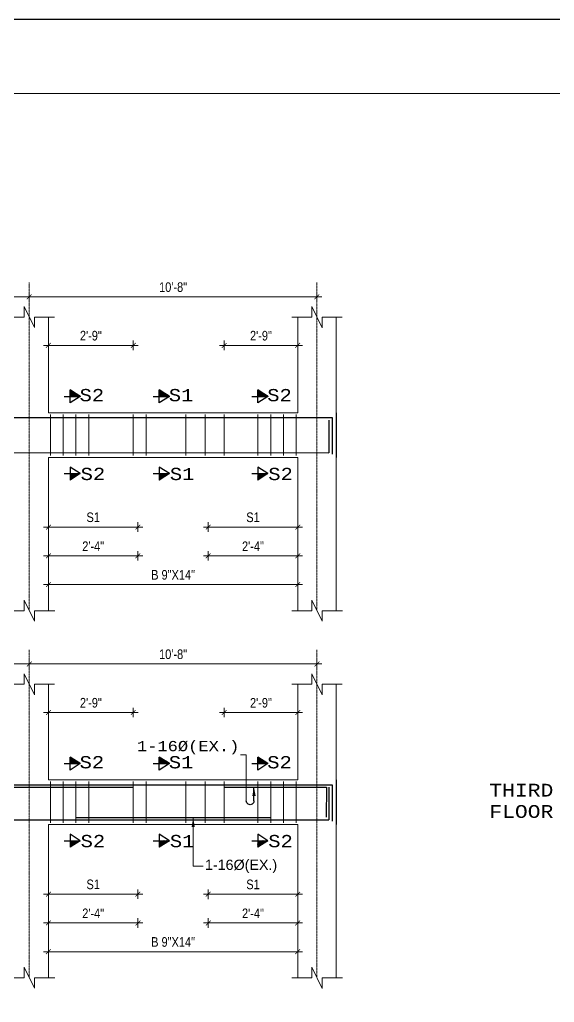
# Model space of a CAD drawing. Header units: inches. Extents: x -2812 to 9774, y -15726 to -746.
# Drawn here: x -1668 to -1334, y -14094 to -13478 of the extents above; entities that cross this region are included whole.
import ezdxf

# ---------------------------------------------------------------- set-up
doc = ezdxf.new("R2010")
doc.units = ezdxf.units.IN
doc.header["$LTSCALE"] = 17
doc.header["$MEASUREMENT"] = 0
for name, pattern in [('ACAD_ISO02W100', [15, 12, -3]), ('ACAD_ISO03W100', [30, 12, -18]), ('CENTER2', [1.125, 0.75, -0.125, 0.125, -0.125])]:
    doc.linetypes.add(name, pattern=pattern)
for name, color, linetype, lineweight in [('09 CONTINUITY', 7, 'Continuous', 9), ('15 CENTER', 113, 'CENTER2', 15), ('15 EXT BAR DIMENSION', 130, 'Continuous', 15), ('15 TEXT', 7, 'Continuous', 15), ('20 BEAM ELEVATION', 140, 'ACAD_ISO03W100', 20), ('20 BEAM SECTION ARROW', 7, 'ACAD_ISO02W100', 20), ('20 STIRRUPS', 137, 'Continuous', 20), ('25 BOT BAR', 12, 'Continuous', 25), ('30 EXTRABAR', 6, 'Continuous', 30), ('30 RENFORCEMENT', 12, 'Continuous', 30), ('ELE1', 3, 'Continuous', 9), ('MARK', 1, 'Continuous', 25), ('Profile ele', 4, 'Continuous', 25), ('RINF', 4, 'Continuous', 25)]:
    doc.layers.add(name, color=color, linetype=linetype, lineweight=lineweight)
doc.layers.add('Dim', color=1, linetype='Continuous')
doc.styles.add('ARIAL', font='arial.ttf')
doc.styles.add('CUNEW', font='cour.ttf')
doc.styles.add('ordinary', font='ARIALN.TTF')
doc.styles.add('TEX8', font='cour.ttf', dxfattribs={"width": 0.75})
doc.dimstyles.new('SUREN 1', dxfattribs={"dimtxt": 0.75, "dimasz": 6, "dimexe": 1.5, "dimexo": 1.5, "dimgap": 1, "dimtad": 1, "dimdec": 1, "dimzin": 3, "dimdsep": 46, "dimlunit": 4, "dimtxsty": 'TEX8', "dimblk": 'ARCHTICK', "dimcen": 0.09375, "dimclrd": 1, "dimclre": 1, "dimclrt": 256, "dimadec": 0, "dimazin": 0, "dimtfac": 0.75, "dimtdec": 1, "dimtmove": 1, "dimatfit": 3, "dimfxl": 1, "dimtolj": 1, "dimtzin": 0, "dimlwd": 9, "dimlwe": 9, "dimarcsym": 0})
doc.dimstyles.new('SUREN 4', dxfattribs={"dimtxt": 4, "dimasz": 3, "dimexe": 3, "dimexo": 0, "dimgap": 3, "dimtad": 1, "dimdec": 0, "dimzin": 3, "dimdsep": 46, "dimlunit": 4, "dimtxsty": 'ordinary', "dimblk": 'ARCHTICK', "dimcen": 8, "dimdle": 3, "dimclrd": 1, "dimclre": 5, "dimclrt": 256, "dimadec": 3, "dimazin": 0, "dimtfac": 1, "dimtdec": 0, "dimtmove": 1, "dimatfit": 3, "dimfxl": 3, "dimfxlon": 1, "dimfrac": 1, "dimtolj": 1, "dimtzin": 0, "dimlwd": 5, "dimlwe": 5, "dimarcsym": 0})

# ---------------------------------------------------------------- blocks, each defined once
blk = doc.blocks.new('_ArchTick')
at = {"color": 0, "linetype": 'ByBlock', "const_width": 0.15}
blk.add_lwpolyline([(-0.5, -0.5), (0.5, 0.5)], dxfattribs=at)
blk = doc.blocks.new('*D1051')
at = {"layer": 'Defpoints', "color": 0, "transparency": 16777216}
for p in [(18344.8, -8987.17), (18400.8, -8987.17), (18400.8, -9030.78)]:
    blk.add_point(p, dxfattribs=at)
at = {"layer": 'Dim', "color": 1, "lineweight": 5, "transparency": 16777216}
blk.add_line((18341.8, -9030.78), (18403.8, -9030.78), dxfattribs=at)
at = {"layer": 'Dim', "color": 5, "lineweight": 5, "transparency": 16777216}
for p, q in [((18344.8, -9027.78), (18344.8, -9033.78)), ((18400.8, -9027.78), (18400.8, -9033.78))]:
    blk.add_line(p, q, dxfattribs=at)
at = {"layer": 'Dim', "color": 1, "lineweight": 5, "transparency": 16777216, "xscale": 3, "yscale": 3, "zscale": 3, "rotation": 180}
blk.add_blockref('_ArchTick', (18344.8, -9030.78), dxfattribs=at)
at = {"layer": 'Dim', "color": 1, "lineweight": 5, "transparency": 16777216, "xscale": 3, "yscale": 3, "zscale": 3}
blk.add_blockref('_ArchTick', (18400.8, -9030.78), dxfattribs=at)
at = {"layer": 'Dim', "transparency": 16777216, "insert": (18372.8, -9024.67), "char_height": 6, "attachment_point": 5, "style": 'ordinary'}
blk.add_mtext('\\A1;S1', dxfattribs=at)
blk = doc.blocks.new('*D1052')
at = {"layer": 'Defpoints', "color": 0, "transparency": 16777216}
for p in [(18344.8, -8987.17), (18400.8, -8987.17), (18344.8, -9048.78)]:
    blk.add_point(p, dxfattribs=at)
at = {"layer": 'Dim', "color": 5, "lineweight": 5, "transparency": 16777216}
for p, q in [((18344.8, -9045.78), (18344.8, -9051.78)), ((18400.8, -9045.78), (18400.8, -9051.78))]:
    blk.add_line(p, q, dxfattribs=at)
at = {"layer": 'Dim', "color": 1, "lineweight": 5, "transparency": 16777216}
blk.add_line((18403.8, -9048.78), (18341.8, -9048.78), dxfattribs=at)
at = {"layer": 'Dim', "color": 1, "lineweight": 5, "transparency": 16777216, "xscale": 3, "yscale": 3, "zscale": 3, "rotation": 180}
blk.add_blockref('_ArchTick', (18344.8, -9048.78), dxfattribs=at)
at = {"layer": 'Dim', "color": 1, "lineweight": 5, "transparency": 16777216, "xscale": 3, "yscale": 3, "zscale": 3}
blk.add_blockref('_ArchTick', (18400.8, -9048.78), dxfattribs=at)
at = {"layer": 'Dim', "transparency": 16777216, "insert": (18372.8, -9042.77), "char_height": 6, "attachment_point": 5, "style": 'ordinary'}
blk.add_mtext('\\A1;2\'-4"', dxfattribs=at)
blk = doc.blocks.new('*D1055')
at = {"layer": 'Defpoints', "color": 0, "transparency": 16777216}
for p in [(18444.8, -8987.19), (18500.8, -8987.19), (18500.8, -9030.8)]:
    blk.add_point(p, dxfattribs=at)
at = {"layer": 'Dim', "color": 1, "lineweight": 5, "transparency": 16777216}
blk.add_line((18441.8, -9030.8), (18503.8, -9030.8), dxfattribs=at)
at = {"layer": 'Dim', "color": 5, "lineweight": 5, "transparency": 16777216}
for p, q in [((18444.8, -9027.8), (18444.8, -9033.8)), ((18500.8, -9027.8), (18500.8, -9033.8))]:
    blk.add_line(p, q, dxfattribs=at)
at = {"layer": 'Dim', "color": 1, "lineweight": 5, "transparency": 16777216, "xscale": 3, "yscale": 3, "zscale": 3, "rotation": 180}
blk.add_blockref('_ArchTick', (18444.8, -9030.8), dxfattribs=at)
at = {"layer": 'Dim', "color": 1, "lineweight": 5, "transparency": 16777216, "xscale": 3, "yscale": 3, "zscale": 3}
blk.add_blockref('_ArchTick', (18500.8, -9030.8), dxfattribs=at)
at = {"layer": 'Dim', "transparency": 16777216, "insert": (18472.8, -9024.69), "char_height": 6, "attachment_point": 5, "style": 'ordinary'}
blk.add_mtext('\\A1;S1', dxfattribs=at)
blk = doc.blocks.new('*D1056')
at = {"layer": 'Defpoints', "color": 0, "transparency": 16777216}
for p in [(18444.8, -8987.19), (18500.8, -8987.19), (18500.8, -9048.8)]:
    blk.add_point(p, dxfattribs=at)
at = {"layer": 'Dim', "color": 5, "lineweight": 5, "transparency": 16777216}
for p, q in [((18444.8, -9045.8), (18444.8, -9051.8)), ((18500.8, -9045.8), (18500.8, -9051.8))]:
    blk.add_line(p, q, dxfattribs=at)
at = {"layer": 'Dim', "color": 1, "lineweight": 5, "transparency": 16777216}
blk.add_line((18441.8, -9048.8), (18503.8, -9048.8), dxfattribs=at)
at = {"layer": 'Dim', "color": 1, "lineweight": 5, "transparency": 16777216, "xscale": 3, "yscale": 3, "zscale": 3, "rotation": 180}
blk.add_blockref('_ArchTick', (18444.8, -9048.8), dxfattribs=at)
at = {"layer": 'Dim', "color": 1, "lineweight": 5, "transparency": 16777216, "xscale": 3, "yscale": 3, "zscale": 3}
blk.add_blockref('_ArchTick', (18500.8, -9048.8), dxfattribs=at)
at = {"layer": 'Dim', "transparency": 16777216, "insert": (18472.8, -9042.79), "char_height": 6, "attachment_point": 5, "style": 'ordinary'}
blk.add_mtext('\\A1;2\'-4"', dxfattribs=at)
blk = doc.blocks.new('*D1058')
at = {"layer": 'Defpoints', "color": 0, "transparency": 16777216}
for p in [(18344.8, -9066.78), (18500.8, -9066.8, 0), (18500.8, -9066.8)]:
    blk.add_point(p, dxfattribs=at)
at = {"layer": 'Dim', "color": 5, "lineweight": 5, "transparency": 16777216}
for p, q in [((18500.8, -9066.8), (18500.8, -9063.8)), ((18344.8, -9066.78), (18344.8, -9069.8))]:
    blk.add_line(p, q, dxfattribs=at)
at = {"layer": 'Dim', "color": 1, "lineweight": 5, "transparency": 16777216}
blk.add_line((18341.8, -9066.8), (18503.8, -9066.8), dxfattribs=at)
at = {"layer": 'Dim', "color": 1, "lineweight": 5, "transparency": 16777216, "xscale": 3, "yscale": 3, "zscale": 3, "rotation": 180}
blk.add_blockref('_ArchTick', (18344.8, -9066.8), dxfattribs=at)
at = {"layer": 'Dim', "color": 1, "lineweight": 5, "transparency": 16777216, "xscale": 3, "yscale": 3, "zscale": 3}
blk.add_blockref('_ArchTick', (18500.8, -9066.8), dxfattribs=at)
at = {"layer": 'Dim', "transparency": 16777216, "insert": (18422.8, -9060.73), "char_height": 6, "attachment_point": 5, "style": 'ordinary'}
blk.add_mtext('\\A1;B 9"X14"', dxfattribs=at)
blk = doc.blocks.new('A$C760A2D39')
at = {"layer": 'MARK', "color": 2}
blk.add_line((0.65, 1.5), (0.65, 6.92), dxfattribs=at)
blk.add_ellipse((2.15, 1.5), major_axis=(-1.06, 1.06), ratio=1, start_param=0.785398, end_param=3.926991, dxfattribs=at)
blk.add_solid([(1.3, 3.47), (0.65, 6.93), (0, 3.47)], dxfattribs=at)
blk = doc.blocks.new('A$C685A745A')
at = {"layer": '20 BEAM ELEVATION', "linetype": 'Continuous', "lineweight": 20, "ltscale": 10}
blk.add_lwpolyline([(3.65, 1.47), (3.65, 19.57), (5.96, 19.57)], dxfattribs=at)
at = {"layer": '20 BEAM SECTION ARROW', "color": 6, "linetype": 'Continuous'}
blk.add_blockref('A$C760A2D39', (0, -0.01), dxfattribs=at)
blk = doc.blocks.new('*D1059')
at = {"layer": 'Defpoints', "color": 0, "transparency": 16777216}
for p in [(18397.91, -8917), (18344.8, -8959.17), (18397.91, -8963.69)]:
    blk.add_point(p, dxfattribs=at)
at = {"layer": 'Dim', "color": 5, "lineweight": 5, "transparency": 16777216}
for p, q in [((18344.8, -8920), (18344.8, -8914)), ((18397.91, -8920), (18397.91, -8914))]:
    blk.add_line(p, q, dxfattribs=at)
at = {"layer": 'Dim', "color": 1, "lineweight": 5, "transparency": 16777216}
blk.add_line((18341.8, -8917), (18400.91, -8917), dxfattribs=at)
at = {"layer": 'Dim', "color": 1, "lineweight": 5, "transparency": 16777216, "xscale": 3, "yscale": 3, "zscale": 3, "rotation": 180}
blk.add_blockref('_ArchTick', (18344.8, -8917), dxfattribs=at)
at = {"layer": 'Dim', "color": 1, "lineweight": 5, "transparency": 16777216, "xscale": 3, "yscale": 3, "zscale": 3}
blk.add_blockref('_ArchTick', (18397.91, -8917), dxfattribs=at)
at = {"layer": 'Dim', "transparency": 16777216, "insert": (18371.36, -8910.94), "char_height": 6, "attachment_point": 5, "style": 'ordinary'}
blk.add_mtext('\\A1;2\'-9"', dxfattribs=at)
blk = doc.blocks.new('*D1060')
at = {"layer": 'Defpoints', "color": 0, "transparency": 16777216}
for p in [(18500.8, -8917.02), (18500.8, -8959.19), (18454.79, -8963.69)]:
    blk.add_point(p, dxfattribs=at)
at = {"layer": 'Dim', "color": 5, "lineweight": 5, "transparency": 16777216}
for p, q in [((18454.79, -8920.02), (18454.79, -8914.02)), ((18500.8, -8920.02), (18500.8, -8914.02))]:
    blk.add_line(p, q, dxfattribs=at)
at = {"layer": 'Dim', "color": 1, "lineweight": 5, "transparency": 16777216}
blk.add_line((18451.79, -8917.02), (18503.8, -8917.02), dxfattribs=at)
at = {"layer": 'Dim', "color": 1, "lineweight": 5, "transparency": 16777216, "xscale": 3, "yscale": 3, "zscale": 3, "rotation": 180}
blk.add_blockref('_ArchTick', (18454.79, -8917.02), dxfattribs=at)
at = {"layer": 'Dim', "color": 1, "lineweight": 5, "transparency": 16777216, "xscale": 3, "yscale": 3, "zscale": 3}
blk.add_blockref('_ArchTick', (18500.8, -8917.02), dxfattribs=at)
at = {"layer": 'Dim', "transparency": 16777216, "insert": (18477.8, -8910.96), "char_height": 6, "attachment_point": 5, "style": 'ordinary'}
blk.add_mtext('\\A1;2\'-9"', dxfattribs=at)
blk = doc.blocks.new('*D1095')
at = {"layer": 'Defpoints', "color": 0, "transparency": 16777216}
for p in [(18344.8, -8757.28), (18400.8, -8757.28), (18400.8, -8800.89)]:
    blk.add_point(p, dxfattribs=at)
at = {"layer": 'Dim', "color": 5, "lineweight": 5, "transparency": 16777216}
for p, q in [((18344.8, -8797.89), (18344.8, -8803.89)), ((18400.8, -8797.89), (18400.8, -8803.89))]:
    blk.add_line(p, q, dxfattribs=at)
at = {"layer": 'Dim', "color": 1, "lineweight": 5, "transparency": 16777216}
blk.add_line((18341.8, -8800.89), (18403.8, -8800.89), dxfattribs=at)
at = {"layer": 'Dim', "color": 1, "lineweight": 5, "transparency": 16777216, "xscale": 3, "yscale": 3, "zscale": 3, "rotation": 180}
blk.add_blockref('_ArchTick', (18344.8, -8800.89), dxfattribs=at)
at = {"layer": 'Dim', "color": 1, "lineweight": 5, "transparency": 16777216, "xscale": 3, "yscale": 3, "zscale": 3}
blk.add_blockref('_ArchTick', (18400.8, -8800.89), dxfattribs=at)
at = {"layer": 'Dim', "transparency": 16777216, "insert": (18372.8, -8794.78), "char_height": 6, "attachment_point": 5, "style": 'ordinary'}
blk.add_mtext('\\A1;S1', dxfattribs=at)
blk = doc.blocks.new('*D1096')
at = {"layer": 'Defpoints', "color": 0, "transparency": 16777216}
for p in [(18344.8, -8757.28), (18400.8, -8757.28), (18344.8, -8818.89)]:
    blk.add_point(p, dxfattribs=at)
at = {"layer": 'Dim', "color": 5, "lineweight": 5, "transparency": 16777216}
for p, q in [((18344.8, -8815.89), (18344.8, -8821.89)), ((18400.8, -8815.89), (18400.8, -8821.89))]:
    blk.add_line(p, q, dxfattribs=at)
at = {"layer": 'Dim', "color": 1, "lineweight": 5, "transparency": 16777216}
blk.add_line((18403.8, -8818.89), (18341.8, -8818.89), dxfattribs=at)
at = {"layer": 'Dim', "color": 1, "lineweight": 5, "transparency": 16777216, "xscale": 3, "yscale": 3, "zscale": 3, "rotation": 180}
blk.add_blockref('_ArchTick', (18344.8, -8818.89), dxfattribs=at)
at = {"layer": 'Dim', "color": 1, "lineweight": 5, "transparency": 16777216, "xscale": 3, "yscale": 3, "zscale": 3}
blk.add_blockref('_ArchTick', (18400.8, -8818.89), dxfattribs=at)
at = {"layer": 'Dim', "transparency": 16777216, "insert": (18372.8, -8812.88), "char_height": 6, "attachment_point": 5, "style": 'ordinary'}
blk.add_mtext('\\A1;2\'-4"', dxfattribs=at)
blk = doc.blocks.new('*D1099')
at = {"layer": 'Defpoints', "color": 0, "transparency": 16777216}
for p in [(18444.8, -8757.3), (18500.8, -8757.3), (18500.8, -8800.91)]:
    blk.add_point(p, dxfattribs=at)
at = {"layer": 'Dim', "color": 5, "lineweight": 5, "transparency": 16777216}
for p, q in [((18444.8, -8797.91), (18444.8, -8803.91)), ((18500.8, -8797.91), (18500.8, -8803.91))]:
    blk.add_line(p, q, dxfattribs=at)
at = {"layer": 'Dim', "color": 1, "lineweight": 5, "transparency": 16777216}
blk.add_line((18441.8, -8800.91), (18503.8, -8800.91), dxfattribs=at)
at = {"layer": 'Dim', "color": 1, "lineweight": 5, "transparency": 16777216, "xscale": 3, "yscale": 3, "zscale": 3, "rotation": 180}
blk.add_blockref('_ArchTick', (18444.8, -8800.91), dxfattribs=at)
at = {"layer": 'Dim', "color": 1, "lineweight": 5, "transparency": 16777216, "xscale": 3, "yscale": 3, "zscale": 3}
blk.add_blockref('_ArchTick', (18500.8, -8800.91), dxfattribs=at)
at = {"layer": 'Dim', "transparency": 16777216, "insert": (18472.8, -8794.8), "char_height": 6, "attachment_point": 5, "style": 'ordinary'}
blk.add_mtext('\\A1;S1', dxfattribs=at)
blk = doc.blocks.new('*D1100')
at = {"layer": 'Defpoints', "color": 0, "transparency": 16777216}
for p in [(18444.8, -8757.3), (18500.8, -8757.3), (18500.8, -8818.91)]:
    blk.add_point(p, dxfattribs=at)
at = {"layer": 'Dim', "color": 5, "lineweight": 5, "transparency": 16777216}
for p, q in [((18444.8, -8815.91), (18444.8, -8821.91)), ((18500.8, -8815.91), (18500.8, -8821.91))]:
    blk.add_line(p, q, dxfattribs=at)
at = {"layer": 'Dim', "color": 1, "lineweight": 5, "transparency": 16777216}
blk.add_line((18441.8, -8818.91), (18503.8, -8818.91), dxfattribs=at)
at = {"layer": 'Dim', "color": 1, "lineweight": 5, "transparency": 16777216, "xscale": 3, "yscale": 3, "zscale": 3, "rotation": 180}
blk.add_blockref('_ArchTick', (18444.8, -8818.91), dxfattribs=at)
at = {"layer": 'Dim', "color": 1, "lineweight": 5, "transparency": 16777216, "xscale": 3, "yscale": 3, "zscale": 3}
blk.add_blockref('_ArchTick', (18500.8, -8818.91), dxfattribs=at)
at = {"layer": 'Dim', "transparency": 16777216, "insert": (18472.8, -8812.9), "char_height": 6, "attachment_point": 5, "style": 'ordinary'}
blk.add_mtext('\\A1;2\'-4"', dxfattribs=at)
blk = doc.blocks.new('*D1102')
at = {"layer": 'Defpoints', "color": 0, "transparency": 16777216}
for p in [(18344.8, -8836.89), (18500.8, -8836.91, 0), (18500.8, -8836.91)]:
    blk.add_point(p, dxfattribs=at)
at = {"layer": 'Dim', "color": 5, "lineweight": 5, "transparency": 16777216}
for p, q in [((18500.8, -8836.91), (18500.8, -8833.91)), ((18344.8, -8836.89), (18344.8, -8839.91))]:
    blk.add_line(p, q, dxfattribs=at)
at = {"layer": 'Dim', "color": 1, "lineweight": 5, "transparency": 16777216}
blk.add_line((18341.8, -8836.91), (18503.8, -8836.91), dxfattribs=at)
at = {"layer": 'Dim', "color": 1, "lineweight": 5, "transparency": 16777216, "xscale": 3, "yscale": 3, "zscale": 3, "rotation": 180}
blk.add_blockref('_ArchTick', (18344.8, -8836.91), dxfattribs=at)
at = {"layer": 'Dim', "color": 1, "lineweight": 5, "transparency": 16777216, "xscale": 3, "yscale": 3, "zscale": 3}
blk.add_blockref('_ArchTick', (18500.8, -8836.91), dxfattribs=at)
at = {"layer": 'Dim', "transparency": 16777216, "insert": (18422.8, -8830.84), "char_height": 6, "attachment_point": 5, "style": 'ordinary'}
blk.add_mtext('\\A1;B 9"X14"', dxfattribs=at)
blk = doc.blocks.new('*D1103')
at = {"layer": 'Defpoints', "color": 0, "transparency": 16777216}
for p in [(18397.91, -8687.11), (18344.8, -8729.28), (18397.91, -8733.8)]:
    blk.add_point(p, dxfattribs=at)
at = {"layer": 'Dim', "color": 1, "lineweight": 5, "transparency": 16777216}
blk.add_line((18341.8, -8687.11), (18400.91, -8687.11), dxfattribs=at)
at = {"layer": 'Dim', "color": 5, "lineweight": 5, "transparency": 16777216}
for p, q in [((18344.8, -8690.11), (18344.8, -8684.11)), ((18397.91, -8690.11), (18397.91, -8684.11))]:
    blk.add_line(p, q, dxfattribs=at)
at = {"layer": 'Dim', "color": 1, "lineweight": 5, "transparency": 16777216, "xscale": 3, "yscale": 3, "zscale": 3, "rotation": 180}
blk.add_blockref('_ArchTick', (18344.8, -8687.11), dxfattribs=at)
at = {"layer": 'Dim', "color": 1, "lineweight": 5, "transparency": 16777216, "xscale": 3, "yscale": 3, "zscale": 3}
blk.add_blockref('_ArchTick', (18397.91, -8687.11), dxfattribs=at)
at = {"layer": 'Dim', "transparency": 16777216, "insert": (18371.36, -8681.05), "char_height": 6, "attachment_point": 5, "style": 'ordinary'}
blk.add_mtext('\\A1;2\'-9"', dxfattribs=at)
blk = doc.blocks.new('*D1104')
at = {"layer": 'Defpoints', "color": 0, "transparency": 16777216}
for p in [(18500.8, -8687.13), (18500.8, -8729.3), (18454.79, -8733.8)]:
    blk.add_point(p, dxfattribs=at)
at = {"layer": 'Dim', "color": 1, "lineweight": 5, "transparency": 16777216}
blk.add_line((18451.79, -8687.13), (18503.8, -8687.13), dxfattribs=at)
at = {"layer": 'Dim', "color": 5, "lineweight": 5, "transparency": 16777216}
for p, q in [((18454.79, -8690.13), (18454.79, -8684.13)), ((18500.8, -8690.13), (18500.8, -8684.13))]:
    blk.add_line(p, q, dxfattribs=at)
at = {"layer": 'Dim', "color": 1, "lineweight": 5, "transparency": 16777216, "xscale": 3, "yscale": 3, "zscale": 3, "rotation": 180}
blk.add_blockref('_ArchTick', (18454.79, -8687.13), dxfattribs=at)
at = {"layer": 'Dim', "color": 1, "lineweight": 5, "transparency": 16777216, "xscale": 3, "yscale": 3, "zscale": 3}
blk.add_blockref('_ArchTick', (18500.8, -8687.13), dxfattribs=at)
at = {"layer": 'Dim', "transparency": 16777216, "insert": (18477.8, -8681.07), "char_height": 6, "attachment_point": 5, "style": 'ordinary'}
blk.add_mtext('\\A1;2\'-9"', dxfattribs=at)
blk = doc.blocks.new('*D1438')
at = {"layer": 'Defpoints', "color": 0, "transparency": 16777216}
for p in [(18114.8, -8877.69), (18332.8, -8877.69), (18114.8, -8886.59)]:
    blk.add_point(p, dxfattribs=at)
at = {"layer": 'Dim', "color": 5, "lineweight": 5, "transparency": 16777216}
for p, q in [((18114.8, -8883.59), (18114.8, -8889.59)), ((18332.8, -8883.59), (18332.8, -8889.59))]:
    blk.add_line(p, q, dxfattribs=at)
at = {"layer": 'Dim', "color": 1, "lineweight": 5, "transparency": 16777216}
blk.add_line((18335.8, -8886.59), (18111.8, -8886.59), dxfattribs=at)
at = {"layer": 'Dim', "color": 1, "lineweight": 5, "transparency": 16777216, "xscale": 3, "yscale": 3, "zscale": 3, "rotation": 180}
blk.add_blockref('_ArchTick', (18114.8, -8886.59), dxfattribs=at)
at = {"layer": 'Dim', "color": 1, "lineweight": 5, "transparency": 16777216, "xscale": 3, "yscale": 3, "zscale": 3}
blk.add_blockref('_ArchTick', (18332.8, -8886.59), dxfattribs=at)
at = {"layer": 'Dim', "transparency": 16777216, "insert": (18223.8, -8880.53), "char_height": 6, "attachment_point": 5, "style": 'ordinary'}
blk.add_mtext('\\A1;14\'-0"', dxfattribs=at)
blk = doc.blocks.new('*D1439')
at = {"layer": 'Defpoints', "color": 0, "transparency": 16777216}
for p in [(18332.8, -8877.69), (18512.8, -8877.71, 0), (18332.8, -8886.61)]:
    blk.add_point(p, dxfattribs=at)
at = {"layer": 'Dim', "color": 5, "lineweight": 5, "transparency": 16777216}
for p, q in [((18332.8, -8883.61), (18332.8, -8889.61)), ((18512.8, -8883.61), (18512.8, -8889.61))]:
    blk.add_line(p, q, dxfattribs=at)
at = {"layer": 'Dim', "color": 1, "lineweight": 5, "transparency": 16777216}
blk.add_line((18515.8, -8886.61), (18329.8, -8886.61), dxfattribs=at)
at = {"layer": 'Dim', "color": 1, "lineweight": 5, "transparency": 16777216, "xscale": 3, "yscale": 3, "zscale": 3, "rotation": 180}
blk.add_blockref('_ArchTick', (18332.8, -8886.61), dxfattribs=at)
at = {"layer": 'Dim', "color": 1, "lineweight": 5, "transparency": 16777216, "xscale": 3, "yscale": 3, "zscale": 3}
blk.add_blockref('_ArchTick', (18512.8, -8886.61), dxfattribs=at)
at = {"layer": 'Dim', "transparency": 16777216, "insert": (18422.8, -8880.55), "char_height": 6, "attachment_point": 5, "style": 'ordinary'}
blk.add_mtext('\\A1;10\'-8"', dxfattribs=at)
blk = doc.blocks.new('*D1443')
at = {"layer": 'Defpoints', "color": 0, "transparency": 16777216}
for p in [(18114.8, -8647.8), (18332.8, -8647.8), (18114.8, -8656.7)]:
    blk.add_point(p, dxfattribs=at)
at = {"layer": 'Dim', "color": 1, "lineweight": 5, "transparency": 16777216}
blk.add_line((18335.8, -8656.7), (18111.8, -8656.7), dxfattribs=at)
at = {"layer": 'Dim', "color": 5, "lineweight": 5, "transparency": 16777216}
for p, q in [((18114.8, -8653.7), (18114.8, -8659.7)), ((18332.8, -8653.7), (18332.8, -8659.7))]:
    blk.add_line(p, q, dxfattribs=at)
at = {"layer": 'Dim', "color": 1, "lineweight": 5, "transparency": 16777216, "xscale": 3, "yscale": 3, "zscale": 3, "rotation": 180}
blk.add_blockref('_ArchTick', (18114.8, -8656.7), dxfattribs=at)
at = {"layer": 'Dim', "color": 1, "lineweight": 5, "transparency": 16777216, "xscale": 3, "yscale": 3, "zscale": 3}
blk.add_blockref('_ArchTick', (18332.8, -8656.7), dxfattribs=at)
at = {"layer": 'Dim', "transparency": 16777216, "insert": (18223.8, -8650.64), "char_height": 6, "attachment_point": 5, "style": 'ordinary'}
blk.add_mtext('\\A1;14\'-0"', dxfattribs=at)
blk = doc.blocks.new('*D1444')
at = {"layer": 'Defpoints', "color": 0, "transparency": 16777216}
for p in [(18332.8, -8647.8), (18512.8, -8647.82, 0), (18332.8, -8656.72)]:
    blk.add_point(p, dxfattribs=at)
at = {"layer": 'Dim', "color": 1, "lineweight": 5, "transparency": 16777216}
blk.add_line((18515.8, -8656.72), (18329.8, -8656.72), dxfattribs=at)
at = {"layer": 'Dim', "color": 5, "lineweight": 5, "transparency": 16777216}
for p, q in [((18332.8, -8653.72), (18332.8, -8659.72)), ((18512.8, -8653.72), (18512.8, -8659.72))]:
    blk.add_line(p, q, dxfattribs=at)
at = {"layer": 'Dim', "color": 1, "lineweight": 5, "transparency": 16777216, "xscale": 3, "yscale": 3, "zscale": 3, "rotation": 180}
blk.add_blockref('_ArchTick', (18332.8, -8656.72), dxfattribs=at)
at = {"layer": 'Dim', "color": 1, "lineweight": 5, "transparency": 16777216, "xscale": 3, "yscale": 3, "zscale": 3}
blk.add_blockref('_ArchTick', (18512.8, -8656.72), dxfattribs=at)
at = {"layer": 'Dim', "transparency": 16777216, "insert": (18422.8, -8650.66), "char_height": 6, "attachment_point": 5, "style": 'ordinary'}
blk.add_mtext('\\A1;10\'-8"', dxfattribs=at)
blk = doc.blocks.new('BS7')
at = {"layer": 'RINF'}
h = blk.add_hatch(dxfattribs=at)
h.set_pattern_fill('ANSI31', color=1, scale=0.029257, style=0)
h.set_pattern_definition([(135.000000013, (-51571.1143414, -24107.707302), (0.00271529004177, 0.00271529004057), [])])
h.paths.add_polyline_path([(18358.3, -8714.98), (18364.7, -8719.07), (18358.3, -8719.07)])
h = blk.add_hatch(dxfattribs=at)
h.set_pattern_fill('ANSI31', color=1, scale=0.029257, style=0)
h.set_pattern_definition([(135.000000013, (-51913.27408, -24107.71716), (0.00271529004177, 0.00271529004057), [])])
h.paths.add_polyline_path([(18414.14, -8714.99), (18420.55, -8719.08), (18414.14, -8719.08)])
h = blk.add_hatch(dxfattribs=at)
h.set_pattern_fill('ANSI31', color=1, scale=0.029257, style=0)
h.set_pattern_definition([(135.000000013, (-51453.6821392, -24107.727018), (0.00271529004177, 0.00271529004057), [])])
h.paths.add_polyline_path([(18475.73, -8715), (18482.14, -8719.09), (18475.73, -8719.09)])
h = blk.add_hatch(dxfattribs=at)
h.set_pattern_fill('ANSI31', color=1, scale=1.6, style=0)
h.set_pattern_definition([(135.000000013, (-3776644.72474, -825900.5278), (0.148492424155, 0.148492424089), [])])
h.paths.add_polyline_path([(18358.3, -8771.47), (18364.7, -8767.38), (18358.3, -8767.38)])
h = blk.add_hatch(dxfattribs=at)
h.set_pattern_fill('ANSI31', color=1, scale=1.6, style=0)
h.set_pattern_definition([(135.000000013, (-3776986.88448, -825900.53767), (0.148492424155, 0.148492424089), [])])
h.paths.add_polyline_path([(18414.14, -8771.48), (18420.55, -8767.39), (18414.14, -8767.39)])
h = blk.add_hatch(dxfattribs=at)
h.set_pattern_fill('ANSI31', color=1, scale=1.6, style=0)
h.set_pattern_definition([(135.000000013, (-3776527.29253, -825900.54753), (0.148492424155, 0.148492424089), [])])
h.paths.add_polyline_path([(18475.73, -8771.49), (18482.14, -8767.4), (18475.73, -8767.4)])
h = blk.add_hatch(dxfattribs=at)
h.set_pattern_fill('ANSI31', color=1, scale=0.029257, style=0)
h.set_pattern_definition([(135.000000013, (-51571.1143414, -24337.5969254), (0.00271529004177, 0.00271529004057), [])])
h.paths.add_polyline_path([(18358.3, -8944.87), (18364.7, -8948.96), (18358.3, -8948.96)])
h = blk.add_hatch(dxfattribs=at)
h.set_pattern_fill('ANSI31', color=1, scale=0.029257, style=0)
h.set_pattern_definition([(135.000000013, (-51913.27408, -24337.6067835), (0.00271529004177, 0.00271529004057), [])])
h.paths.add_polyline_path([(18414.14, -8944.88), (18420.55, -8948.97), (18414.14, -8948.97)])
h = blk.add_hatch(dxfattribs=at)
h.set_pattern_fill('ANSI31', color=1, scale=0.029257, style=0)
h.set_pattern_definition([(135.000000013, (-51453.6821392, -24337.6166415), (0.00271529004177, 0.00271529004057), [])])
h.paths.add_polyline_path([(18475.73, -8944.89), (18482.14, -8948.98), (18475.73, -8948.98)])
h = blk.add_hatch(dxfattribs=at)
h.set_pattern_fill('ANSI31', color=1, scale=1.6, style=0)
h.set_pattern_definition([(135.000000013, (-3776644.72474, -826130.41743), (0.148492424155, 0.148492424089), [])])
h.paths.add_polyline_path([(18358.3, -9001.36), (18364.7, -8997.27), (18358.3, -8997.27)])
h = blk.add_hatch(dxfattribs=at)
h.set_pattern_fill('ANSI31', color=1, scale=1.6, style=0)
h.set_pattern_definition([(135.000000013, (-3776986.88448, -826130.4273), (0.148492424155, 0.148492424089), [])])
h.paths.add_polyline_path([(18414.14, -9001.37), (18420.55, -8997.28), (18414.14, -8997.28)])
h = blk.add_hatch(dxfattribs=at)
h.set_pattern_fill('ANSI31', color=1, scale=1.6, style=0)
h.set_pattern_definition([(135.000000013, (-3776527.29253, -826130.43715), (0.148492424155, 0.148492424089), [])])
h.paths.add_polyline_path([(18475.73, -9001.38), (18482.14, -8997.29), (18475.73, -8997.29)])
at = {"layer": '09 CONTINUITY', "color": 2, "lineweight": 5, "ltscale": 25}
for points in [[(18317.08, -8669.45), (18329.58, -8669.45), (18329.58, -8662.82), (18336.12, -8676), (18336.12, -8669.45), (18348.7, -8669.45)], [(18317.13, -8853.28), (18329.63, -8853.28), (18329.63, -8846.65), (18336.17, -8859.83), (18336.17, -8853.28), (18348.75, -8853.28)], [(18317.08, -8899.34), (18329.58, -8899.34), (18329.58, -8892.71), (18336.12, -8905.89), (18336.12, -8899.34), (18348.7, -8899.34)], [(18317.13, -9083.17), (18329.63, -9083.17), (18329.63, -9076.54), (18336.17, -9089.72), (18336.17, -9083.17), (18348.75, -9083.17)]]:
    blk.add_lwpolyline(points, dxfattribs=at)
at = {"layer": '09 CONTINUITY', "color": 2, "lineweight": 5, "ltscale": 25, "elevation": 0}
for points in [[(18497.08, -8669.47), (18509.58, -8669.47), (18509.58, -8662.84), (18516.12, -8676.02), (18516.12, -8669.47), (18528.7, -8669.47)], [(18497.13, -8853.3), (18509.63, -8853.3), (18509.63, -8846.67), (18516.17, -8859.85), (18516.17, -8853.3), (18528.75, -8853.3)], [(18497.08, -8899.36), (18509.58, -8899.36), (18509.58, -8892.73), (18516.12, -8905.91), (18516.12, -8899.36), (18528.7, -8899.36)], [(18497.13, -9083.19), (18509.63, -9083.19), (18509.63, -9076.56), (18516.17, -9089.74), (18516.17, -9083.19), (18528.75, -9083.19)]]:
    blk.add_lwpolyline(points, dxfattribs=at)
at = {"layer": '15 CENTER', "ltscale": 0.05}
for p, q in [((18332.8, -8647.8), (18332.8, -8853.04)), ((18512.8, -8647.82, 0), (18512.8, -8853.06, 0)), ((18332.8, -8877.69), (18332.8, -9082.93)), ((18512.8, -8877.71, 0), (18512.8, -9082.95, 0))]:
    blk.add_line(p, q, dxfattribs=at)
at = {"layer": '20 BEAM ELEVATION', "linetype": 'ByBlock', "ltscale": 20}
for p, q in [((18344.8, -8669.45), (18344.8, -8729.28)), ((18500.8, -8669.47, 0), (18500.8, -8729.3, 0)), ((18524.8, -8669.47, 0), (18524.8, -8729.3, 0)), ((18344.8, -8729.28), (18500.8, -8729.3, 0)), ((18344.8, -8757.28), (18344.8, -8853.28)), ((18344.8, -8757.28), (18500.8, -8757.3, 0)), ((18500.8, -8757.3, 0), (18500.8, -8853.3, 0)), ((18524.8, -8757.3, 0), (18524.8, -8853.3, 0)), ((18344.8, -8899.34), (18344.8, -8959.17)), ((18500.8, -8899.36, 0), (18500.8, -8959.19, 0)), ((18524.8, -8899.36, 0), (18524.8, -8959.19, 0)), ((18344.8, -8959.17), (18500.8, -8959.19, 0)), ((18344.8, -8987.17), (18344.8, -9083.17)), ((18344.8, -8987.17), (18500.8, -8987.19, 0)), ((18500.8, -8987.19, 0), (18500.8, -9083.19, 0)), ((18524.8, -8987.19, 0), (18524.8, -9083.19, 0))]:
    blk.add_line(p, q, dxfattribs=at)
at = {"layer": '20 STIRRUPS'}
for p, q in [((18345.99, -8730.34), (18345.99, -8756.12)), ((18353.99, -8730.34), (18353.99, -8756.12)), ((18361.99, -8730.34), (18361.99, -8756.12)), ((18369.99, -8730.34), (18369.99, -8756.12)), ((18397.91, -8730.34), (18397.91, -8756.12)), ((18405.91, -8730.34), (18405.91, -8756.12)), ((18430.79, -8730.36, 0), (18430.79, -8756.14, 0)), ((18442.79, -8730.36, 0), (18442.79, -8756.14, 0)), ((18454.79, -8730.36, 0), (18454.79, -8756.14, 0)), ((18475.91, -8730.36, 0), (18475.91, -8756.14, 0)), ((18483.91, -8730.36, 0), (18483.91, -8756.14, 0)), ((18491.91, -8730.36, 0), (18491.91, -8756.14, 0)), ((18499.91, -8730.36, 0), (18499.91, -8756.14, 0)), ((18345.99, -8960.23), (18345.99, -8986.01)), ((18353.99, -8960.23), (18353.99, -8986.01)), ((18361.99, -8960.23), (18361.99, -8986.01)), ((18369.99, -8960.23), (18369.99, -8986.01)), ((18397.91, -8960.23), (18397.91, -8986.01)), ((18405.91, -8960.23), (18405.91, -8986.01)), ((18430.79, -8960.25, 0), (18430.79, -8986.02, 0)), ((18442.79, -8960.25, 0), (18442.79, -8986.02, 0)), ((18454.79, -8960.25, 0), (18454.79, -8986.02, 0)), ((18475.91, -8960.25, 0), (18475.91, -8986.02, 0)), ((18483.91, -8960.25, 0), (18483.91, -8986.02, 0)), ((18491.91, -8960.25, 0), (18491.91, -8986.02, 0)), ((18499.91, -8960.25, 0), (18499.91, -8986.02, 0))]:
    blk.add_line(p, q, dxfattribs=at)
at = {"layer": '30 EXTRABAR', "lineweight": 30, "ltscale": 0.75}
for p, q in [((18454.79, -8963.69, 0), (18518.85, -8963.69, 0)), ((18518.85, -8963.69, 0), (18518.67, -8982.51, 0)), ((18361.99, -8982.72), (18483.91, -8982.75, 0))]:
    blk.add_line(p, q, dxfattribs=at)
at = {"layer": '30 EXTRABAR', "lineweight": 30, "ltscale": 0.75, "elevation": 0, "flags": 128}
blk.add_lwpolyline([(18256.13, -8963.67), (18397.91, -8963.69)], dxfattribs=at)
at = {"layer": '30 RENFORCEMENT', "lineweight": 30, "ltscale": 0.75}
for p, q in [((18105.33, -8732.33), (18522.27, -8732.33, 0)), ((18520.27, -8733.86, 0), (18520.27, -8754.3, 0)), ((18522.27, -8732.33, 0), (18522.27, -8755.22, 0)), ((18108.49, -8754.28), (18520.27, -8754.3, 0)), ((18106.49, -8962.2), (18522.27, -8962.22, 0)), ((18520.27, -8963.75, 0), (18520.27, -8984.19, 0)), ((18522.27, -8962.22, 0), (18522.27, -8985.11, 0)), ((18108.49, -8984.17), (18520.27, -8984.19, 0))]:
    blk.add_line(p, q, dxfattribs=at)
at = {"layer": 'Profile ele'}
for p, q in [((18524.8, -8729.3, 0), (18524.8, -8757.3, 0)), ((18524.8, -8959.19, 0), (18524.8, -8987.19, 0))]:
    blk.add_line(p, q, dxfattribs=at)
at = {"layer": 'RINF', "color": 1}
for p, q in [((18354.56, -8719.07), (18364.7, -8719.07)), ((18358.3, -8723.16), (18358.3, -8714.98)), ((18364.7, -8719.07), (18358.3, -8714.98)), ((18364.7, -8719.07), (18358.3, -8723.16)), ((18410.4, -8719.08, 0), (18420.55, -8719.08, 0)), ((18414.14, -8723.17, 0), (18414.14, -8714.99, 0)), ((18420.55, -8719.08, 0), (18414.14, -8714.99, 0)), ((18420.55, -8719.08, 0), (18414.14, -8723.17, 0)), ((18471.99, -8719.09, 0), (18482.14, -8719.09, 0)), ((18475.73, -8723.18, 0), (18475.73, -8715, 0)), ((18482.14, -8719.09, 0), (18475.73, -8715, 0)), ((18482.14, -8719.09, 0), (18475.73, -8723.18, 0)), ((18354.56, -8767.38, 0), (18364.7, -8767.38, 0)), ((18358.3, -8763.29, 0), (18358.3, -8771.47, 0)), ((18364.7, -8767.38, 0), (18358.3, -8763.29, 0)), ((18364.7, -8767.38, 0), (18358.3, -8771.47, 0)), ((18410.4, -8767.39, 0), (18420.55, -8767.39, 0)), ((18414.14, -8763.3, 0), (18414.14, -8771.48, 0)), ((18420.55, -8767.39, 0), (18414.14, -8763.3, 0)), ((18420.55, -8767.39, 0), (18414.14, -8771.48, 0)), ((18471.99, -8767.4, 0), (18482.14, -8767.4, 0)), ((18475.73, -8763.31, 0), (18475.73, -8771.49, 0)), ((18482.14, -8767.4, 0), (18475.73, -8763.31, 0)), ((18482.14, -8767.4, 0), (18475.73, -8771.49, 0)), ((18358.3, -8953.05), (18358.3, -8944.87)), ((18364.7, -8948.96), (18358.3, -8944.87)), ((18414.14, -8953.06, 0), (18414.14, -8944.88, 0)), ((18420.55, -8948.97, 0), (18414.14, -8944.88, 0)), ((18475.73, -8953.07, 0), (18475.73, -8944.89, 0)), ((18482.14, -8948.98, 0), (18475.73, -8944.89, 0)), ((18354.56, -8948.96), (18364.7, -8948.96)), ((18364.7, -8948.96), (18358.3, -8953.05)), ((18410.4, -8948.97, 0), (18420.55, -8948.97, 0)), ((18420.55, -8948.97, 0), (18414.14, -8953.06, 0)), ((18471.99, -8948.98, 0), (18482.14, -8948.98, 0)), ((18482.14, -8948.98, 0), (18475.73, -8953.07, 0)), ((18358.3, -8993.18, 0), (18358.3, -9001.36, 0)), ((18364.7, -8997.27, 0), (18358.3, -8993.18, 0)), ((18414.14, -8993.19, 0), (18414.14, -9001.37, 0)), ((18420.55, -8997.28, 0), (18414.14, -8993.19, 0)), ((18475.73, -8993.2, 0), (18475.73, -9001.38, 0)), ((18482.14, -8997.29, 0), (18475.73, -8993.2, 0)), ((18354.56, -8997.27, 0), (18364.7, -8997.27, 0)), ((18364.7, -8997.27, 0), (18358.3, -9001.36, 0)), ((18410.4, -8997.28, 0), (18420.55, -8997.28, 0)), ((18420.55, -8997.28, 0), (18414.14, -9001.37, 0)), ((18471.99, -8997.29, 0), (18482.14, -8997.29, 0)), ((18482.14, -8997.29, 0), (18475.73, -9001.38, 0))]:
    blk.add_line(p, q, dxfattribs=at)
at = {"layer": '15 EXT BAR DIMENSION', "xscale": -1.599999999998545, "yscale": 1.599999999998545, "zscale": 1.600000000000193}
blk.add_blockref('A$C685A745A', (18474.46, -8974.75, 0), dxfattribs=at)
at = {"layer": '15 EXT BAR DIMENSION', "style": 'CUNEW'}
blk.add_text('1-16%%C(EX.)', height=6.4, dxfattribs=at).set_placement((18400.15, -8941.22, 0))
at = {"layer": '15 TEXT', "style": 'ARIAL'}
blk.add_text('1-16%%C(EX.)', height=6.4, dxfattribs=at).set_placement((18442.74, -9015.58, 0))
at = {"layer": '15 TEXT', "insert": (18660.74, -8961.64, 0), "char_height": 8, "width": 201.2125, "attachment_point": 3, "style": 'CUNEW'}
blk.add_mtext('THIRD\\PFLOOR', dxfattribs=at)
at = {"layer": '20 BEAM SECTION ARROW', "color": 2, "style": 'CUNEW'}
for s, p in [('S2', (18364.28, -8722.09)), ('S1', (18420.12, -8722.1, 0)), ('S2', (18481.71, -8722.11, 0)), ('S2', (18364.93, -8771.46, 0)), ('S1', (18420.77, -8771.47, 0)), ('S2', (18482.36, -8771.48, 0)), ('S2', (18364.28, -8951.98)), ('S1', (18420.12, -8951.99, 0)), ('S2', (18481.71, -8952, 0)), ('S2', (18364.93, -9001.35, 0)), ('S1', (18420.77, -9001.36, 0)), ('S2', (18482.36, -9001.37, 0))]:
    blk.add_text(s, height=7.68, rotation=360, dxfattribs=at).set_placement(p)
at = {"layer": 'Dim'}
for base, p1, p2, text, picture, middle in [((18114.8, -8656.7), (18332.8, -8647.8), (18114.8, -8647.8), '14\'-0"', '*D1443', (18223.8, -8650.64)), ((18332.8, -8656.72), (18512.8, -8647.82, 0), (18332.8, -8647.8), '10\'-8"', '*D1444', (18422.8, -8650.66)), ((18397.91, -8687.11), (18344.8, -8729.28), (18397.91, -8733.8), '2\'-9"', '*D1103', (18371.36, -8681.05)), ((18500.8, -8687.13, 0), (18454.79, -8733.8, 0), (18500.8, -8729.3, 0), '2\'-9"', '*D1104', (18477.8, -8681.07, 0)), ((18400.8, -8800.89), (18344.8, -8757.28), (18400.8, -8757.28), 'S1', '*D1095', (18372.8, -8794.78)), ((18344.8, -8818.89), (18400.8, -8757.28), (18344.8, -8757.28), '2\'-4"', '*D1096', (18372.8, -8812.88)), ((18500.8, -8800.91, 0), (18444.8, -8757.3, 0), (18500.8, -8757.3, 0), 'S1', '*D1099', (18472.8, -8794.8, 0)), ((18500.8, -8818.91, 0), (18444.8, -8757.3, 0), (18500.8, -8757.3, 0), '2\'-4"', '*D1100', (18472.8, -8812.9, 0)), ((18500.8, -8836.91), (18344.8, -8836.89), (18500.8, -8836.91, 0), 'B 9"X14"', '*D1102', (18422.8, -8830.84)), ((18114.8, -8886.59), (18332.8, -8877.69), (18114.8, -8877.69), '14\'-0"', '*D1438', (18223.8, -8880.53)), ((18332.8, -8886.61), (18512.8, -8877.71, 0), (18332.8, -8877.69), '10\'-8"', '*D1439', (18422.8, -8880.55)), ((18397.91, -8917), (18344.8, -8959.17), (18397.91, -8963.69), '2\'-9"', '*D1059', (18371.36, -8910.94)), ((18500.8, -8917.02, 0), (18454.79, -8963.69, 0), (18500.8, -8959.19, 0), '2\'-9"', '*D1060', (18477.8, -8910.96, 0)), ((18400.8, -9030.78), (18344.8, -8987.17), (18400.8, -8987.17), 'S1', '*D1051', (18372.8, -9024.67)), ((18344.8, -9048.78), (18400.8, -8987.17), (18344.8, -8987.17), '2\'-4"', '*D1052', (18372.8, -9042.77)), ((18500.8, -9030.8, 0), (18444.8, -8987.19, 0), (18500.8, -8987.19, 0), 'S1', '*D1055', (18472.8, -9024.69, 0)), ((18500.8, -9048.8, 0), (18444.8, -8987.19, 0), (18500.8, -8987.19, 0), '2\'-4"', '*D1056', (18472.8, -9042.79, 0)), ((18500.8, -9066.8), (18344.8, -9066.78), (18500.8, -9066.8, 0), 'B 9"X14"', '*D1058', (18422.8, -9060.73))]:
    dim = blk.add_linear_dim(base=base, p1=p1, p2=p2, text=text, dimstyle='SUREN 4', override={"dimtxt": 6}, dxfattribs=at)
    dim.commit()
    dim.dimension.update_dxf_attribs({"geometry": picture, "text_midpoint": middle})
at = {"layer": '15 TEXT'}
blk.add_leader([(18435.38, -8982.72, 0), (18435.41, -9013.14, 0), (18441.59, -9013.14, 0)], dimstyle='SUREN 1', dxfattribs=at)

msp = doc.modelspace()

# ---------------------------------------------------------------- linework, layer by layer
at = {"layer": 'Defpoints'}
msp.add_lwpolyline([(366.02, -13478.28), (-2811.58, -13478.28), (-2811.58, -15726.25), (366.02, -15726.25)], close=True, dxfattribs=at)
at = {"layer": 'ELE1'}
msp.add_lwpolyline([(-2765.26, -13524.6), (319.71, -13524.6), (319.71, -15679.93), (-2765.26, -15679.93)], close=True, dxfattribs=at)

# ---------------------------------------------------------------- block references
at = {"layer": '25 BOT BAR'}
msp.add_blockref('BS7', (-19995.25, -4995.15, 0), dxfattribs=at)

doc.saveas('drawing.dxf')
